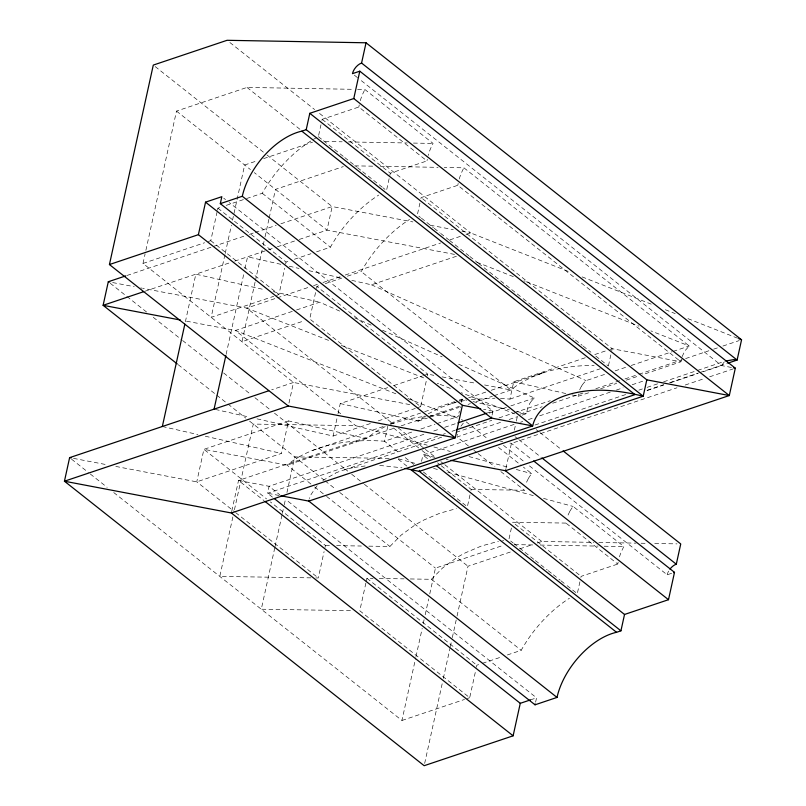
<?xml version="1.0" encoding="UTF-8"?>
<svg xmlns="http://www.w3.org/2000/svg" width="806" height="806" viewBox="0 0 806 806"><rect width="100%" height="100%" fill="white"/><g stroke="black" fill="none" stroke-linecap="round" stroke-linejoin="round"><path stroke-width="0.6" stroke-dasharray="4.03 3.02" d="M409.77 404.592L293.505 382.457L143.005 263.441L145.1 253.91M145.886 250.344L176.494 111.097L246.999 87.421L353.874 89.335M185.37 321.775L195.838 274.171L264.509 289.697M208.301 241.508L210.769 240.682L217.016 212.24M217.469 210.205L217.912 208.17L220.683 207.243M224.934 254.686L211.162 317.332L273.748 296.316M225.206 253.457L231.413 225.196M232.501 220.28L244.651 164.998L256.802 160.918M226.113 354.388L243.906 273.456M244.953 268.7L247.563 256.802L281.909 264.559M255.059 282.211L241.981 341.714L303.791 320.949M255.321 281.012L262.131 250.072M263.169 245.316L264.217 240.551M265.003 236.984L268.932 219.131M269.194 217.942L275.471 189.38L343.356 166.58M276.448 295.409L278.916 294.583L284.73 268.166M285.616 264.106L286.07 262.071L288.84 261.144M231.816 510.954L238.516 480.477L394.557 428.077M232.874 516.908L219.796 576.411L310.814 577.852M234.445 509.765L253.286 424.077L355.768 425.689L427.23 445.184M246.545 198.558L262.252 193.279A88.297 49.72 -51.7 0 1 318.35 136.667L320.979 124.749M321.926 120.406L322.168 119.328L358.801 107.027L426.958 160.918L427.321 159.266M288.971 403.081L293.505 382.457L271.662 389.802M315.549 292.548L309.736 318.954L420.631 406.667L426.515 379.908M316.436 288.477L316.889 286.452L319.66 285.515M115.782 466.432L196.755 481.847L281.385 453.425L288.528 420.923L366.428 438.535L375.415 431.855L385.943 426.183M358.801 107.027L359.275 104.891M274.786 547.798L261.285 609.225L352.303 610.666M275.058 546.569L282.08 514.631M282.352 513.402L283.974 506.027M284.246 504.798L285.596 498.662M286.946 492.516L294.774 456.891L389.761 458.392M389.127 178.65L386.507 190.569L383.102 187.869M389.842 175.396L390.316 173.23L426.958 160.918M257.023 418.848L333.11 436.056L337.13 417.77M338.026 413.71L340.263 403.544L388.613 387.313M315.801 577.932L318.289 577.962L324.093 551.556M324.989 547.486L325.443 545.461L270.373 501.906M419.946 203.021L417.327 214.94L420.551 217.489M420.903 198.689L421.145 197.601L457.778 185.299L680.929 361.783L681.392 359.678M387.797 426.233L384.502 441.225L400.038 453.516M365.874 583.091L359.778 610.777L469.697 697.714L475.51 671.307M366.136 581.882L366.932 578.275L373.128 578.365M457.778 185.299L458.191 183.405M427.412 375.848L427.785 374.155L316.889 286.452M421.518 461.415L422.928 455.027L514.853 424.158M437.023 423.593L458.201 416.48L458.433 415.392M458.916 413.226L459.39 411.06M460.105 407.806L460.347 406.728M461.294 402.385L462.009 399.141L466.865 400.239M457.405 435.351L457.657 434.233M113.737 492.537L401.942 720.473L415.715 657.817M415.987 656.588L422.203 628.327M423.281 623.421L424.087 619.733M425.175 614.817L428.681 598.848M429.759 593.931L435.431 568.129L503.317 545.34M469.999 494.844L467.379 506.773L452.7 495.166M470.946 490.511L471.188 489.433L440.973 465.536M492.083 415.1L492.96 411.11L229.297 202.578M424.651 763.433L442.343 682.964M443.34 678.43L450.07 647.833M450.312 646.704L451.31 642.17M452.307 637.637L456.8 617.235M457.042 616.096L468.004 566.235L511.82 551.526M500.455 398.376L509.926 399.101L513.744 381.762L585.529 357.652M505.926 468.447L511.437 443.381L677.01 387.777M514.339 430.162L515.659 424.147M516.334 421.095L517.452 416.027M522.066 415.14L526.368 413.69L527.749 407.917A29.228 24.593 13.6 0 1 528.383 406.224L529.431 404.108M476.406 667.237L476.85 665.202L479.62 664.275M511.407 528.021L508.868 539.587L513.14 542.962M471.188 489.433L524.444 490.27L524.938 488.013M572.028 394.94L578.103 396.32L578.617 393.963M618.152 562.165L617.739 564.059L565.933 523.084L566.185 521.956M608.459 365.682L611.099 353.673M611.754 350.691L612.187 348.706L421.145 197.601M535.607 702.197L536.564 697.845L285.798 499.519M579.917 581.781L577.287 593.7L566.175 584.904M580.864 577.449L581.106 576.361L617.739 564.059M682.118 356.635L684.778 351.003L689.211 345.996L463.903 167.809L444.247 167.457M528.303 478.633L526.822 481.656A34.396 27.092 -22.5 0 0 525.804 484.456M569.792 511.447L568.29 514.53A34.396 27.092 -22.5 0 0 567.182 517.664M581.156 386.739L580.119 388.855A29.228 24.593 13.6 0 0 579.705 389.903M528.454 478.361L529.23 477.071A36.008 28.361 -22.5 0 1 531.678 473.666L523.386 467.097M569.943 511.175L570.719 509.886A36.008 28.361 -22.5 0 1 573.167 506.47L623.864 546.569A38.587 21.722 -51.7 0 0 619.199 557.762M529.502 403.977L530.439 402.486M581.237 386.598L582.164 385.117M460.901 426.193L463.329 423.13M530.59 402.265L530.892 401.841A31.918 26.85 13.6 0 1 532.081 400.35L534.358 398.003L456.619 363.305M582.325 384.895L582.627 384.472A31.918 26.86 13.6 0 1 583.806 382.971L586.083 380.634L605.427 374.135M368.816 546.146L389.892 546.478L401.126 535.134L414.878 525.089A97.183 76.54 -22.5 0 1 424.127 519.9L439.875 513.21L456.408 508.606M410.314 578.96L431.381 579.292L442.625 567.948L456.367 557.903A97.183 76.54 -22.5 0 1 465.616 552.715L481.363 546.025L498.481 541.3M317.151 485.665L311.176 494.32A42.547 35.756 6.9 0 0 309.484 498.592M340.263 403.544L418.153 421.165L424.752 416.057M322.813 480.507L335.316 473.203M724.362 361.803L721.551 365.571L703.467 371.647M428.198 413.821L440.61 407.534L457.868 401.459M299.036 456.861C319.196 445.476 342.61 441.204 365.541 440.67A166.207 139.67 6.9 0 1 379.757 440.922L384.502 441.225L412.783 431.734M390.729 424.147L407.493 419.029L426.112 416.148M541.944 373.218L531.94 377.107L522.913 381.671A86.857 72.993 6.9 0 0 510.964 389.983L493.574 395.837M312.678 450.373L384.734 426.021M536.554 375.183C553.369 368.654 571.444 365.864 589.418 365.491A166.207 139.67 6.9 0 1 594.153 365.461M263.612 158.631L312.537 142.199M226.224 205.379L245.629 198.86M143.005 263.441L204.623 242.747M126.955 275.481L212.079 246.888M213.237 246.505L244.722 235.926M249.386 234.365L254.051 232.793M255.22 232.4L276.206 225.358M280.871 223.786L332.173 206.558L412.934 221.932M144.838 291.298L230.325 262.585M234.637 261.144L267.421 250.132M268.418 249.8L276.357 247.13M277.355 246.797L295.228 240.793M299.197 239.463L326.994 230.123L454.715 254.434M294.381 259.28L311.005 253.699M316.546 251.835L330.41 247.18A88.297 49.72 -51.7 0 1 378.729 195.062M274.876 298.643L246.737 308.104L142.904 288.336M277.224 297.857L308.889 287.228M313.574 285.656L318.269 284.075M322.954 282.503L340.545 276.599M345.24 275.017L440.64 242.979M449.859 239.886L461.395 236.007M465.999 234.465L470.613 232.914L569.399 271.874M325.201 283.652L341.825 278.07M347.366 276.206L361.229 271.562A88.297 49.72 -51.7 0 1 409.549 219.444M292.296 311.378L235.402 330.49L184.634 320.828M296.517 309.967L319.69 302.179L341.311 311.831M351.809 280.367L371.425 284.81L457.073 256.046M288.528 420.923L203.908 449.335L196.755 481.847L234.737 511.881M393.902 385.53L422.485 375.928M423.543 375.576L427.785 374.155L433.85 375.314M333.11 436.056L371.929 423.019M378.286 420.883L415.342 408.44M417.458 407.725L420.631 406.667L418.465 406.254M390.336 423.21L420.631 413.035M424.671 411.675L454.655 401.61M459.178 400.088L462.009 399.141M594.757 354.559L606.041 350.771M610.142 349.391L612.187 348.706L680.929 361.783L642.372 374.74M390.416 424.117L396.612 422.032M459.067 401.066L467.399 398.265M468.588 397.862L486.451 391.867M491.207 390.275L544.443 372.412L542.448 373.057M401.227 425.84L426.807 417.246M429.034 416.5L460.166 406.043M366.428 438.535L287.097 465.173L203.908 449.335L266.574 498.904M418.153 421.165L427.442 418.042M429.759 417.266L458.765 407.524M468.044 404.411L470.372 403.625M476.165 401.68L492.416 396.23M420.863 429.014L435.008 424.268M509.926 399.101L600.178 368.795M423.885 434.313L269.083 486.3L238.516 480.477L263.955 500.597M433.749 430.998L440.328 428.782M444.711 427.311L456.78 423.261M486.381 413.317L492.96 411.11L483.57 409.327M489.282 413.146L507.186 407.131M510.803 405.912L534.358 398.003M615.089 370.891L627.975 366.559M631.199 365.481L672.023 351.769M673.091 351.416L689.211 345.996L650.885 330.883M437.698 436.117L267.552 493.262L269.083 486.3L279.894 494.854M443.189 434.273L445.375 433.537M451.954 431.331L455.249 430.223M344.273 469.888L441.769 437.144M456.075 432.338L491.841 420.329M498.995 417.921L513.301 413.115M514.5 412.722L550.266 400.703M520.011 414.183L542.166 406.748M552.664 403.222L582.98 393.046M595.805 388.734L620.288 380.513M624.952 378.941L637.778 374.639M638.946 374.246L682.088 359.758M685.584 358.579L708.907 350.751M713.572 349.179L718.237 347.618M722.901 346.046L739.223 340.565M500.546 422.364L457.052 436.973L468.84 446.302M509.16 419.473L517.764 416.581M578.103 396.32L590.959 391.998M600.601 388.764L616.661 383.364M626.302 380.13L639.158 375.818M520.495 422.263L522.751 421.498M528.383 419.604L534.025 417.72M539.667 415.825L610.716 391.958M616.358 390.064L623.119 387.797M632.146 384.764L644.548 380.593M534.952 425.024L625.869 394.497M638.846 390.134L642.382 388.945M647.097 387.364L657.716 383.797M663.62 381.812L696.455 370.79M697.633 370.397L723.365 361.753M647.319 390.195L663.64 384.714M669.474 382.759L698.621 372.966M699.789 372.574L726.609 363.566M646.936 390.638L663.892 384.936M670.673 382.659L697.815 373.551M685.171 385.026L703.829 378.77M709.663 376.805L732.976 368.977M519.89 548.815L532.575 544.554M537.179 543.002L541.793 541.451L593.901 542.388M529.461 465.898L667.177 574.809L672.214 573.116M482.391 663.348L501.795 656.83M507.337 654.966L521.19 650.311A88.297 49.72 -51.7 0 1 569.51 598.203M401.942 720.473L464.538 699.447M467.238 698.54L469.697 697.714M530.449 699.89L536.564 697.845M455.622 402.526L451.995 403.524A112.608 94.765 13.6 0 0 448.348 404.662M460.659 401.338L466.382 400.239M354.187 467.44L366.73 465.767M502.541 540.524L503.7 540.332M471.339 399.494L494.995 398.184M430.132 415.846L443.945 415.574L458.201 416.48M565.933 523.084L512.676 522.248L581.106 576.361M325.443 545.461L330.4 545.541M336.596 545.632L361.38 546.025M379.324 578.466L404.108 578.859M357.552 89.395L364.927 89.537L433.074 143.428A38.587 21.722 -51.7 0 0 428.188 155.477M324.979 141.493L342.177 141.806M348.323 141.916L407.282 142.974M413.428 143.085L433.074 143.428M354.569 165.855L372.997 166.177M380.372 166.318L438.101 167.346M598.868 542.478L636.085 543.143M641.052 543.234L646.009 543.315M654.694 543.476L677.03 543.879M514.54 544.614L532.968 544.937M540.332 545.068L598.062 546.105M604.208 546.216L623.864 546.569M379.676 465.425L402.023 467.802M430.233 225.227L453.315 229.619M461.959 231.262L470.613 232.914L318.38 112.518M731.445 367.455L721.551 365.571L359.909 79.552M112.628 282.563L134.259 286.684M140.748 287.923L142.188 288.195M442.081 376.876L475.449 383.233M484.547 384.956L510.974 389.993L361.229 271.562M500.476 441.295L502.763 441.728M509.855 443.078L511.437 443.381L531.819 459.501M434.958 457.314L422.928 455.027L428.742 459.622M446.131 459.44L448.277 459.853M279.158 495.468L267.552 493.262L273.446 497.927M73.457 458.372L107.611 464.881M289.263 266.222L299.076 268.448M308.879 270.665L343.225 278.433M273.093 291.641L319.69 302.179M513.744 381.762L565.963 393.57M472.941 401.61L509.372 409.851M516.656 411.493L526.368 413.69M215.303 409.418L249.659 417.186M162.338 426.505L197.933 434.555M205.298 436.227L281.385 453.425M433.83 446.977L450.322 451.471M469.011 456.569L508.596 467.369M516.283 469.465L531.678 473.666M398.365 458.805L414.848 463.299M433.547 468.397L439.038 469.898M447.834 472.296L534.69 495.982M543.486 498.38L573.167 506.48M582.093 276.891L651.248 304.164M665.353 309.726L675.237 313.625M687.931 318.632L738.739 338.671M476.84 262.232L514.359 277.032M523.94 280.81L525.139 281.284M526.338 281.757L638.906 326.158M328.586 340.384L246.737 308.104L393.298 424.006M341.281 345.391L424.54 378.236M437.245 383.243L438.655 383.797M440.066 384.351L451.36 388.804M461.234 392.703L462.644 393.257M465.465 394.376L514.853 413.861M395.867 393.791L235.402 330.49L340.726 413.79M407.846 398.507L457.345 418.032M461.334 419.614L462.936 420.238M371.425 284.81L586.083 380.634M354.69 317.806L371.153 325.15M382.477 330.208L442.172 356.856M354.318 75.129L358.972 78.817M229.871 42.506L314.652 109.566M322.168 119.328L390.316 173.23M318.35 136.667L322.612 140.032M323.468 140.707L343.91 156.878M344.767 157.553L356.695 166.983M357.542 167.658L360.947 170.358M362.65 171.698L382.245 187.194M421.357 218.124L433.427 227.675M434.233 228.31L439.864 232.773M440.67 233.408L448.72 239.775M449.526 240.41L468.85 255.693M469.817 256.459L477.575 262.585M478.542 263.35L521.17 297.071M523.114 298.603L573.499 338.449M575.434 339.991L582.214 345.351M583.181 346.117L590.939 352.252M595.785 356.081L608.379 366.045M246.999 87.421L300.668 129.867M155.155 66.555L265.093 153.503M266.957 154.974L332.173 206.558L326.994 230.123L254.283 172.615M176.494 111.097L250.434 169.572M262.252 193.279L330.41 247.18M536.212 429.628L538.065 431.089M539.919 432.56L561.228 449.416M223.705 198.165L225.569 199.636M515.074 436.701L517.855 438.897M518.782 439.633L541.017 457.214M217.912 208.17L286.07 262.071M503.458 445.325L524.646 462.09M466.16 421.84L469.475 424.47M471.963 426.434L488.547 439.552M498.501 447.421L521.724 465.787M210.769 240.682L278.916 294.583M473.898 450.292L477.273 452.962M478.109 453.627L494.955 466.956M500.858 471.611L524.444 490.27M398.144 427.845L424.359 448.569M425.326 449.345L435.028 457.012M440.852 461.626L443.763 463.924M444.741 464.689L541.793 541.451M393.489 427.986L419.392 448.468M421.981 450.514L432.338 458.705M437.517 462.805L440.106 464.85M405.216 457.617L413.851 464.437M423.351 471.953L441.476 486.29M442.343 486.975L446.655 490.38M447.521 491.066L451.834 494.481M513.996 543.647L534.529 559.878M535.375 560.553L547.355 570.023M548.211 570.698L551.636 573.409M553.339 574.759L560.18 580.169M561.036 580.854L564.462 583.554M348.252 419.745L355.768 425.689M398.235 459.269L406.97 466.18M110.251 283.289L147.397 312.668M153.261 317.302L181.612 339.719M182.589 340.495L220.703 370.649M223.635 372.966L251.009 394.608M254.918 397.701L270.554 410.073M274.473 413.166L347.779 471.147M351.688 474.24L363.415 483.519M364.393 484.285L468.004 566.235M178.197 364.695L215.746 394.386M216.683 395.121L227.01 403.292M227.947 404.038L245.78 418.133M249.538 421.105L324.083 480.064M325.06 480.839L335.8 489.333M339.709 492.426L435.431 568.129M310.965 484.053L287.097 465.173A86.857 72.993 6.9 0 1 299.046 456.871M314.632 486.955L325.644 495.66M326.561 496.385L389.892 546.478M431.381 579.292L521.19 650.311M366.932 578.275L476.85 665.202M235.684 512.636L318.289 577.962M71.502 459.128L88.398 472.487M90.272 473.978L107.168 487.338M667.177 574.809A9.914 5.582 -51.7 0 1 669.353 569.953M335.286 473.162A81.698 68.661 6.9 0 1 354.207 467.48M459.239 179.013A38.587 21.722 -51.7 0 1 463.903 167.809M360.262 100.73A38.587 21.722 -51.7 0 1 364.927 89.537"/><path stroke-width="1.21" d="M109.435 264.549L198.397 234.667L205.55 202.155L462.392 405.297L455.249 437.799L288.316 406.023L109.435 264.549L153.291 65.084L227.07 40.3L366.035 42.789L741.56 339.789L737.107 360.05L727.778 363.184M268.68 390.799L69.618 457.647L64.44 481.212L424.158 765.7L513.12 735.818L520.273 703.316L530.449 699.89M125.786 275.874L108.296 281.747L103.118 305.313L177.26 363.949M162.338 426.505L184.846 324.153M220.31 203.646L242.304 196.261A59.624 33.58 -51.7 0 1 301.817 131.146L306.209 129.675L309.806 113.314L646.805 379.838L643.208 396.199C621.99 391.071 599.724 387.898 578.073 392.25A81.698 68.661 6.9 0 0 559.163 397.983C549.339 402.436 539.879 409.196 535.053 419.14A42.547 35.756 6.9 0 0 532.685 425.931L491.428 418.072L220.31 203.646L221.841 196.684L205.55 202.155M214.074 409.136L225.851 355.577M231.594 511.971L231.372 512.989L513.12 735.818M309.806 113.314L353.774 98.544L359.788 71.19L735.314 368.191L729.299 395.545L505.422 470.734L450.856 460.347M359.788 71.19L352.454 73.658A9.914 5.582 -51.7 0 1 361.572 63.049L366.035 42.789M419.553 470.361L419.332 471.389L620.932 630.826L624.529 614.464L668.496 599.704L674.501 572.351L533.673 460.961M491.65 417.055L491.428 418.072L456.337 429.86M505.604 469.878L505.422 470.734L668.496 599.704M274.433 498.702L535.033 704.807L535.224 703.93M669.947 569.127A9.914 5.582 -51.7 0 1 676.294 564.2L680.748 543.939L563.082 450.876M725.793 361.007L733.571 359.647A19.515 16.402 6.9 0 1 737.107 360.05L361.572 63.049M143.68 291.681L103.118 305.313L180.443 320.032M288.316 406.023L64.44 481.212L231.372 512.989L455.249 437.799L198.397 234.667M457.868 422.898L486.381 413.317M673.594 572.653L674.501 572.351M535.033 704.807L557.017 697.422A59.624 33.58 -51.7 0 1 616.54 632.297L620.932 630.826M733.591 367.868L735.314 368.191M646.805 379.838L729.299 395.545L353.774 98.544M108.296 281.747L109.737 282.019M462.392 405.297L480.698 408.783M280.871 495.791L308.809 501.11L557.017 697.422M69.618 457.647L71.16 457.939M405.096 468.417L419.332 471.389L643.208 396.199L306.209 129.675M738.739 338.671L741.56 339.789M301.817 131.146L634.977 394.628L411.1 469.817L616.54 632.297M242.304 196.261L532.685 425.931L308.809 501.11A42.547 35.756 6.9 0 1 309.01 500.264M541.944 457.949L676.294 564.2M436.499 465.757L624.529 614.464M264.932 501.372L520.273 703.316"/></g></svg>
